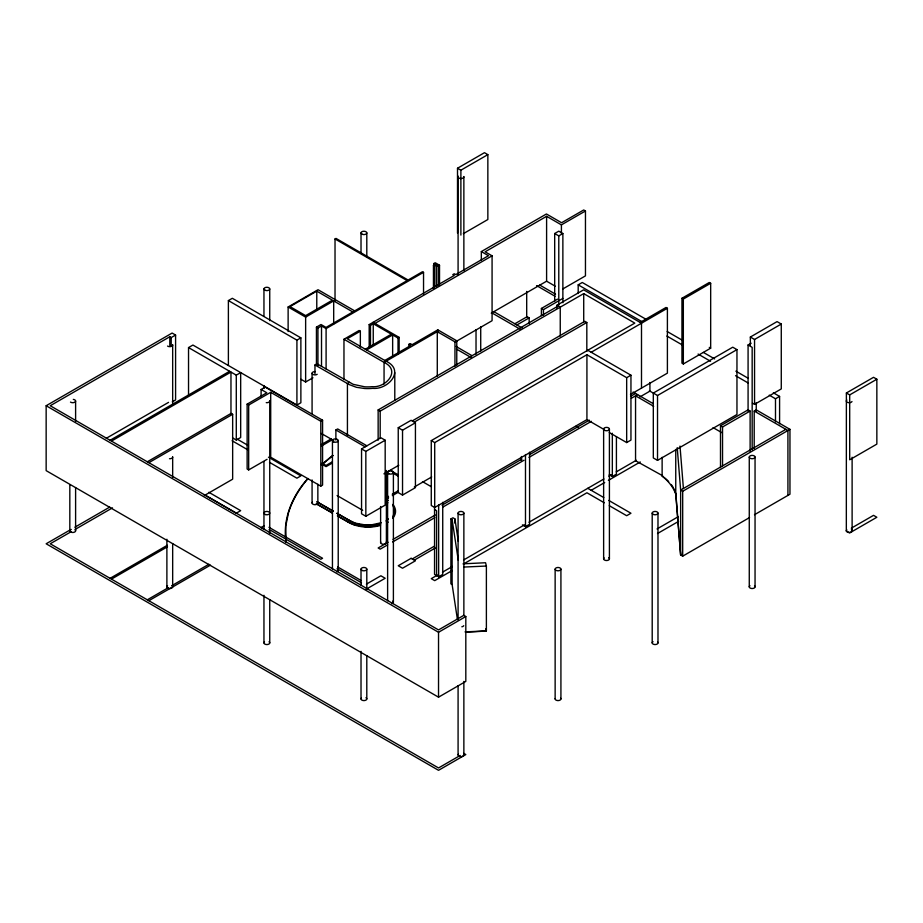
<?xml version="1.0" encoding="UTF-8"?>
<svg xmlns="http://www.w3.org/2000/svg" width="923" height="923" viewBox="0 0 923 923"><rect width="100%" height="100%" fill="white"/><g stroke="black" fill="none" stroke-linecap="round" stroke-linejoin="round"><path stroke-width="1.38" d="M360.351 347.048L360.351 331.184L347.221 338.764L386.102 361.216C405.497 370.331 388.098 389.921 372.788 388.341A30.321 17.514 0 0 1 364.47 388.491L356.416 387.291L349.402 384.672L314.974 364.977L314.974 373.63M392.91 516.995L394.79 510.696L392.598 504.431M307.578 478.887C292.256 495.836 282.415 519.153 286.049 542.228M322.035 464.442L329.407 458.062A241.48 139.419 0 0 1 332.811 455.443M321.423 464.88L333.007 455.593M386.61 519.972L388.006 518.83M175.589 335.049L171.205 337.576L169.797 336.757L50.234 405.739L438.529 629.924L463.773 615.353L465.815 616.529L465.815 681.416L438.529 697.177L46.15 470.638L46.15 405.739L172.128 333.053L175.589 335.049L175.589 399.936L172.301 401.828M228.385 365.462L228.385 300.575L232.331 298.291L300.875 337.864L300.875 402.751L296.918 405.035L192.919 345.052L188.534 347.579L188.534 395.171M335.026 300.967L335.026 238.965L335.995 238.399L408.104 280.027L422.48 271.731L423.542 272.331L423.542 293.964M457.508 233.138L457.508 168.251L484.471 152.687L487.852 154.637L487.852 219.524L463.346 233.669M457.508 168.251L460.889 170.201L487.852 154.637M288.126 331.507L288.126 306.99L318.043 289.718L354.686 310.866M316.774 291.149L290.007 306.609L305.64 315.631L332.407 300.171L316.774 291.149L316.774 309.897M288.126 306.99L305.64 317.108L333.688 300.91L352.805 311.951M106.283 438.298L168.551 402.37M110.079 440.294L229.596 371.288M111.452 441.09L230.969 372.084L230.969 413.896M316.439 364.631L316.439 327.146L321.008 324.504L326.038 327.411L407.124 280.592L335.026 238.965M188.534 347.579L236.288 375.153L240.672 372.627L240.672 437.514L236.288 440.04L232.619 437.917M228.385 300.575L296.918 340.149L300.875 337.864M316.439 327.146L317.939 328.011L321.516 325.946L326.096 328.588L423.542 272.331M433.833 288.068L433.833 263.551L435.218 262.755L439.521 265.236L439.521 285.426M433.452 288.472L433.452 265.397L435.241 264.359L433.833 263.551M433.452 265.397L434.502 266.009L436.291 264.97L438.125 266.032L439.521 265.236M481.333 260.217L481.333 251.575L546.428 213.986L561.588 222.743L583.705 209.971L585.459 210.986L585.459 275.873L562.615 289.072M585.459 210.986L561.415 224.877L546.601 216.317L485.129 251.806L492.074 255.821L492.074 320.708L455.95 341.568M369.177 347.659L369.177 324.584L454.266 275.458L452.789 274.616L454.278 273.762L455.754 274.604L488.486 255.706L481.333 251.575M343.967 379.618L343.967 339.249L359.139 330.48L360.351 331.184M369.177 324.584L370.481 325.334L373.25 323.731L391.352 334.184L365.312 349.217M374.969 323.431L492.074 255.821M261.105 396.694L261.105 389.483L265.224 387.106L322.577 420.219L322.577 485.117L320.8 486.133L270.704 457.208L270.704 392.321L248.679 405.035L247.133 404.147L247.133 469.034L248.679 469.922L267.035 459.331M147.299 461.788L231.108 413.4L232.654 414.289L232.654 479.187L204.306 495.547M247.133 404.147L266.816 392.783L261.105 389.483M314.974 364.977L317.016 363.8L353.163 384.314L364.7 386.806A27.148 15.668 0 0 0 372.142 386.668C385.849 388.087 401.424 370.55 384.06 362.393L343.967 339.249M148.845 462.677L232.654 414.289M554.688 301.302L554.688 233.531L558.784 231.165L562.868 233.531L562.868 302.744M300.967 379.295L305.64 381.995L312.955 377.772M554.688 233.531L558.784 235.884L562.868 233.531M366.616 349.967L392.644 334.934L398.021 338.037L399.14 337.38L399.14 353.244M71.094 529.387L46.15 543.774L438.529 770.313L465.815 754.564L463.773 753.387M74.844 527.229L109.768 507.073M71.406 531.567L50.234 543.774L438.529 767.959L460.173 755.464M75.144 529.41L112.502 507.846M408.924 347.221L408.924 344.337L410.227 343.587L412.131 344.683L437.814 329.857L456.77 340.806L456.77 365.323M384.799 360.466L410.839 345.433L408.924 344.337M456.77 340.806L454.958 341.856L437.283 331.657L384.06 362.393L384.06 384.026M491.267 313.151L546.601 281.203L555.242 286.199M270.704 392.321L320.8 421.246L322.577 420.219M578.19 293.502L578.19 284.849L582.275 282.484L645.962 319.254M514.849 323.777L527.102 316.704L529.156 317.881L529.156 323.65M541.409 315.654L541.409 308.444L557.538 299.133M516.892 324.965L529.156 317.881M541.409 308.444L543.451 309.62L562.868 298.417M335.88 440.052L335.88 429.956L337.656 428.93L366.893 445.809M556.938 308.132L556.938 305.248L583.648 289.822L641.497 323.223L641.497 388.11M378.142 440.225L378.142 409.939L558.207 305.986M321.458 444.54L331.195 438.91M378.142 409.939L380.184 411.127L583.717 293.618L634.805 323.108L431.272 440.617L431.272 505.504L434.71 507.488L586.924 419.619L604.311 429.656M321.492 445.994L332.465 439.66M110.079 578.329L167.351 545.262M111.452 579.125L167.478 546.774M332.28 461.846L326.038 465.446L322.012 463.115M332.257 463.069L326.096 466.634L321.516 463.981M361.551 448.901L380.876 437.733L385.179 440.225L385.179 505.112L365.843 516.269L361.551 513.788L361.551 448.901L365.843 451.382L385.179 440.225M398.24 427.718L411.127 420.277L415.431 422.757L415.431 487.644L402.532 495.086L398.24 492.605L398.24 427.718L402.532 430.199L415.431 422.757M412.258 420.923L584.778 321.319L586.82 322.496L586.82 351.34M414.3 422.099L586.82 322.496M264.197 525.741L261.105 527.518L264.532 529.49M147.299 599.823L168.251 587.72M171.943 585.586L208.921 564.241M148.845 600.711L210.467 565.141M640.112 322.427L666.014 307.463L667.398 308.259L667.398 373.146L630.455 394.479M681.947 298.267L709.291 282.484L710.675 283.28L710.675 348.167L683.332 363.962L681.947 363.154L681.947 298.267L683.332 299.064L710.675 283.28M431.272 440.617L434.71 442.602L586.924 354.732L626.671 377.68L630.951 375.211L630.951 440.098L626.671 442.567L609.284 432.529M591.205 352.263L667.398 308.259M383.91 473.857L398.817 465.261M386.045 497.785L388.525 496.355M392.24 494.209L398.436 490.632M388.595 497.809L386.102 499.251L388.145 500.381M392.344 495.639L398.586 492.04M414.3 486.998L431.676 476.96M442.048 505.204L521.945 459.066M529.433 454.739L589.37 420.138M630.571 396.359L635.555 393.475M442.832 507.096L523.987 460.242M528.983 457.37L591.412 421.326M631.355 398.263L637.608 394.652M388.075 542.239L378.142 547.985L380.184 549.162L387.637 544.858M393.048 539.378L435.264 514.999M640.043 396.844L649.919 391.144L649.919 382.491M392.61 541.986L434.825 517.618M750.341 345.687L750.341 337.045L777.062 321.608L781.273 324.042L781.273 388.929L754.553 404.355L752.441 403.143M649.377 390.833L657.522 395.494L736.958 349.621L736.958 414.508L657.522 460.381L653.311 457.946L653.311 393.06L732.747 347.198L736.958 349.621M750.341 337.045L754.553 339.468L781.273 324.042M748.08 411.312L748.08 344.983L751.137 343.218M457.439 619.552L452.132 584.559L450.897 583.855L450.897 518.957L452.939 517.78L454.924 518.922L458.327 541.409M366.385 584.144L380.876 575.779L385.179 578.26L365.843 589.416M412.258 558.957L434.595 546.058M414.3 560.146L435.402 547.962M437.479 575.064L431.272 578.652L434.71 580.636L452.178 570.552M442.452 572.202L452.385 566.468M463.565 560.007L524.426 524.875M528.983 522.256L603.896 479.002M608.799 476.153L611.384 474.676M616.229 471.872L636.351 460.265M434.548 506.635L434.548 574.418L438.644 576.771L442.728 574.418L442.728 502.32M522.418 524.864L525.487 526.629L529.571 524.276L529.571 452.178M609.272 474.722L612.33 476.487L616.414 474.134L616.414 436.637M463.404 564.068L586.924 492.767L604.311 502.804M591.205 490.298L604.692 482.498M608.372 480.375L640.274 461.962M720.494 467.615L720.494 425.803L748.08 409.87L750.122 411.058L750.122 451.428M720.494 425.803L722.536 426.98L750.122 411.058M754.206 448.543L754.206 411.058L756.249 409.87L789.961 429.345L789.961 494.232L754.495 514.711M769.251 395.159L775.493 398.759L779.589 396.405L779.589 423.795M846.333 530.806L846.379 392.99L873.539 377.311L876.85 379.226L876.85 444.113L849.691 459.792L849.691 394.906L876.85 379.226M785.877 429.345L680.643 490.101L680.643 554.988L682.685 556.165L749.545 517.572M677.228 447.667L680.643 490.101L682.685 491.278L789.961 429.345M46.15 405.739L438.529 632.278L465.815 616.529M657.038 528.948L678.14 516.765M657.522 533.529L678.624 521.345M851.318 528.175L873.539 515.346L876.85 517.261L849.691 532.94L846.379 531.025M349.448 382.33L347.429 383.483L347.429 435.391M337.449 515.819L347.429 521.518L349.448 520.364L355.263 523.133L364.7 524.841A27.148 15.668 0 0 0 372.142 524.702L381.268 522.73M653.669 406.293L635.555 395.829L635.555 460.727L662.656 475.772M380.611 524.922L372.788 526.375A30.321 17.514 0 0 1 364.47 526.525L353.924 524.61L347.429 521.518M676.109 494.151L675.751 494.163A80.52 46.485 0 0 0 662.126 476.06L662.126 457.312M463.138 563.826L485.556 562.742L486.386 566.041L486.386 630.928A201.549 116.367 0 0 1 466.08 632.047M463.611 567.068L486.386 566.041M465.042 631.886L486.386 630.928L485.833 628.725M321.216 433.429L333.699 440.536M332.453 512.98L316.22 503.727L332.453 513.107M312.447 502.204A2.884 1.673 0 0 0 313.347 504.396A2.884 1.673 0 0 0 317.2 504.085A2.884 1.673 0 0 0 317.016 501.835L333.226 511.1M336.976 513.234L349.448 520.364M846.379 392.99L849.691 394.906M748.08 344.983L752.164 347.348L752.164 449.72M709.291 347.371L710.675 348.167M667.191 331.519L682.178 340.16M703.407 352.424L714.644 358.909M735.873 371.161L748.368 378.372M773.336 392.794L779.589 396.405M578.19 284.849L641.877 321.619M666.856 336.041L683.089 345.41M698.076 354.063L710.56 361.274M735.539 375.684L748.022 382.895M539.713 285.045L555.554 294.195M754.206 411.058L787.919 430.522L787.919 495.409M536.575 285.588L555.081 296.283M556.938 305.248L560.249 307.163L560.249 336.007M587.755 350.267L630.951 375.211M713.064 427.603L721.798 432.645M493.943 311.709L522.499 328.196M633.109 392.056L653.357 403.743M491.901 312.885L520.457 329.384M455.974 346.413L472.034 355.69M456.4 349.021L471.226 357.582M575.94 426.299L578.398 427.718M373.077 322.335L399.14 337.38M587.755 488.313L603.804 497.566M608.742 500.416L630.951 513.246L626.671 515.715L609.284 505.677M335.88 429.956L365.127 446.836M422.48 481.633L431.064 486.594M390.452 470.407L397.905 474.699M392.644 472.968L398.021 476.072M434.548 509.519L436.591 510.707L436.591 575.594M450.897 518.957L452.132 519.672L458.281 560.261M337.103 495.547L362.681 510.315M237.315 439.21L247.283 444.967M268.478 457.197L300.875 475.899L296.918 478.183L269.504 462.354M232.123 440.767L248.322 450.124M317.016 501.835L333.249 511.204M336.999 513.373L350.728 521.299A24.563 14.18 0 0 0 380.518 523.514M337.449 515.992L348.686 522.476A27.459 15.853 0 0 0 380.207 525.499M208.829 492.282L240.672 510.661L236.288 513.188L204.456 494.809M268.962 527.31L322.577 558.265L320.8 559.28L270.704 530.356M337.656 566.964L360.801 580.325M337.103 568.695L361.47 582.759M385.883 501.443L387.464 502.562M286.13 542.366L285.749 526.075L288.495 512.715A220.932 127.559 0 0 1 308.028 478.506M679.997 446.097L683.412 488.498M852.114 457.266L852.114 530.806M775.493 398.759L775.493 421.834M756.249 402.659L756.249 411.312M755.049 457.07A2.884 1.673 0 0 1 750.722 458.512A2.884 1.673 0 0 1 750.722 455.616A2.884 1.673 0 0 1 755.049 457.07L755.049 586.843M754.553 339.468L754.553 404.355M749.268 457.07L749.268 586.843M722.536 426.98L722.536 465.919M683.332 299.064L683.332 363.962M682.685 491.278L682.685 556.165M675.751 449.466L675.751 494.163L680.643 554.988L675.89 494.151A62.014 35.801 0 0 0 673.871 488.717M657.984 513.107L657.984 642.881M657.522 395.494L657.522 460.381M652.203 513.107L652.203 642.881M626.671 377.68L626.671 442.567M612.33 433.233L612.33 476.487M609.411 429.068A2.884 1.673 0 0 1 605.073 430.522A2.884 1.673 0 0 1 605.073 427.626A2.884 1.673 0 0 1 609.411 429.068L609.411 558.853M603.63 429.068L603.63 558.853M586.924 354.732L586.924 419.619M583.717 293.618L583.717 322.462M561.415 224.877L561.415 233.519M560.919 569.145A2.884 1.673 0 0 1 556.592 570.587A2.884 1.673 0 0 1 556.592 567.703A2.884 1.673 0 0 1 560.919 569.145L560.919 698.919M558.784 235.884L558.784 305.098M555.138 569.145L555.138 698.919M546.601 216.317L546.601 281.203M543.451 309.62L543.451 315.389M526.698 291.426L526.698 317.385M525.487 454.531L525.487 526.629M521.403 456.504L521.403 460.831M480.721 326.627L480.721 351.144M476.026 329.684L476.026 354.19M463.865 176.87L463.865 270.601M463.865 513.107L463.865 615.479M463.865 681.416L463.865 754.956M460.889 170.201L460.889 235.088M458.085 176.87L458.085 274.927M458.085 513.107L458.085 619.806M458.085 685.743L458.085 754.956M454.958 341.856L454.958 366.373M454.924 518.922L454.924 523.249M452.132 519.672L452.132 584.559M438.644 504.673L438.644 576.771M438.529 632.278L438.529 697.177M438.125 266.032L438.125 286.222M437.814 329.857L437.814 332.741M437.283 331.657L437.283 376.365M436.291 264.97L436.291 286.603M434.71 442.602L434.71 507.488M434.502 266.009L434.502 287.63M402.532 430.199L402.532 495.086M398.021 338.037L398.021 353.901M394.79 372.661L394.79 400.063M393.394 472.426L393.394 602.2M392.644 334.934L392.644 356.566M387.614 472.426L387.614 600.758M386.391 470.476L386.391 542.574M380.611 506.531L380.611 542.574M380.184 411.127L380.184 438.517M373.25 323.731L373.25 345.364M370.481 325.334L370.481 346.967M366.8 232.908L366.8 257.425M366.8 569.145L366.8 589.336M366.8 655.665L366.8 698.919M365.843 451.382L365.843 516.269M361.02 232.908L361.02 253.098M361.02 569.145L361.02 585.009M361.02 651.338L361.02 698.919M338.222 440.571L338.222 570.345M333.688 300.91L333.688 323.985M332.442 440.571L332.442 568.903M326.096 328.588L326.096 368.969M321.516 325.946L321.516 366.327M320.8 421.246L320.8 486.133M317.939 328.011L317.939 365.496M317.858 484.263L317.858 503.012M312.078 373.238L312.078 413.608M312.078 479.948L312.078 503.012M305.64 317.108L305.64 381.995M296.918 340.149L296.918 405.035M269.735 288.945L269.735 320.673M269.735 401.02L269.735 533.286M269.735 599.627L269.735 642.881M263.955 288.945L263.955 316.347M263.955 385.56L263.955 388.445M263.955 461.592L263.955 529.364M263.955 595.3L263.955 642.881M248.679 405.035L248.679 469.922M236.288 375.153L236.288 440.04M172.67 344.983L172.67 404.101M172.67 457.07L172.67 477.249M172.67 543.578L172.67 586.843M171.205 337.576L171.205 346.229M169.797 336.757L169.797 345.41M166.89 539.251L166.89 586.843M75.605 401.02L75.605 421.211M75.605 487.54L75.605 530.806M69.825 484.656L69.825 530.806M662.126 476.06A62.014 35.801 0 0 1 668.644 481.552M671.217 484.54A62.014 35.801 0 0 1 673.294 487.656M608.695 557.757A2.884 1.673 0 0 1 608.592 560.019A2.884 1.673 0 0 1 604.68 560.134A2.884 1.673 0 0 1 604.138 557.907M388.341 519.314A24.563 14.18 0 0 1 386.091 520.93M386.691 502.008A24.563 14.18 0 0 1 387.81 502.816M393.163 504.812A27.459 15.853 0 0 1 392.748 518.264M388.214 522.06A27.459 15.853 0 0 1 386.795 522.88M392.69 601.104A2.884 1.673 0 0 1 391.894 603.665M337.38 569.168A2.884 1.673 0 0 1 336.722 571.81M386.252 542.066A2.884 1.673 0 0 1 383.495 544.247A2.884 1.673 0 0 1 380.738 542.066M463.796 754.599A2.884 1.673 0 0 1 460.692 756.618A2.884 1.673 0 0 1 458.316 754.299M560.688 698.261A2.884 1.673 0 0 1 558.311 700.58A2.884 1.673 0 0 1 555.208 698.561M657.626 642.073A2.884 1.673 0 0 1 656.726 644.254A2.884 1.673 0 0 1 652.873 643.942A2.884 1.673 0 0 1 653.057 641.704M754.541 585.897A2.884 1.673 0 0 1 753.999 588.136A2.884 1.673 0 0 1 750.087 588.009A2.884 1.673 0 0 1 749.972 585.747M851.41 529.71A2.884 1.673 0 0 1 851.294 531.971A2.884 1.673 0 0 1 847.395 532.086A2.884 1.673 0 0 1 846.841 529.86M365.946 697.742A2.884 1.673 0 0 1 366.131 699.98A2.884 1.673 0 0 1 362.278 700.292A2.884 1.673 0 0 1 361.378 698.111M269.031 641.785A2.884 1.673 0 0 1 268.916 644.046A2.884 1.673 0 0 1 265.005 644.173A2.884 1.673 0 0 1 264.463 641.935M172.093 585.84A2.884 1.673 0 0 1 171.69 588.089A2.884 1.673 0 0 1 167.755 588.032A2.884 1.673 0 0 1 167.559 585.77M269.031 529.71A2.884 1.673 0 0 1 269.031 531.89M75.236 529.987A2.884 1.673 0 0 1 74.348 532.179A2.884 1.673 0 0 1 70.494 531.867A2.884 1.673 0 0 1 70.667 529.617M463.796 176.524A2.884 1.673 0 0 1 460.681 178.531A2.884 1.673 0 0 1 458.316 176.201M172.659 344.81A2.884 1.673 0 0 1 170.905 346.517A2.884 1.673 0 0 1 167.559 346.056M73.309 399.394A2.884 1.673 0 0 1 75.19 401.886A2.884 1.673 0 0 1 70.494 402.093M269.712 400.847A2.884 1.673 0 0 1 266.251 402.659M172.659 456.897A2.884 1.673 0 0 1 169.486 458.719M463.727 625.69A2.884 1.673 0 0 1 461.846 626.775M851.975 401.528A2.884 1.673 0 0 1 850.106 402.613M849.529 402.682A2.884 1.673 0 0 1 846.737 401.874A2.884 1.673 0 0 1 846.841 400.074M317.189 374.311A2.884 1.673 0 0 1 312.297 373.861A2.884 1.673 0 0 1 315.274 371.577M411.127 558.311L398.24 565.753L402.532 568.233L415.431 560.792L411.127 558.311M362.208 234.257A2.884 1.673 0 0 0 366.777 233.081A2.884 1.673 0 0 0 362.727 231.385A2.884 1.673 0 0 0 362.208 234.257M265.143 290.295A2.884 1.673 0 0 0 269.712 289.118A2.884 1.673 0 0 0 265.662 287.422A2.884 1.673 0 0 0 265.143 290.295M265.397 514.549A2.884 1.673 0 0 0 269.735 513.107A2.884 1.673 0 0 0 265.397 511.654A2.884 1.673 0 0 0 265.397 514.549M459.273 514.457A2.884 1.673 0 0 0 463.842 513.28A2.884 1.673 0 0 0 459.792 511.584A2.884 1.673 0 0 0 459.273 514.457M362.208 570.495A2.884 1.673 0 0 0 366.777 569.318A2.884 1.673 0 0 0 362.727 567.622A2.884 1.673 0 0 0 362.208 570.495M653.403 514.457A2.884 1.673 0 0 0 657.972 513.28A2.884 1.673 0 0 0 653.922 511.584A2.884 1.673 0 0 0 653.403 514.457M333.641 441.921A2.884 1.673 0 0 0 338.21 440.744A2.884 1.673 0 0 0 334.161 439.048A2.884 1.673 0 0 0 333.641 441.921M388.814 473.776A2.884 1.673 0 0 0 393.383 472.599A2.884 1.673 0 0 0 389.333 470.903A2.884 1.673 0 0 0 388.814 473.776"/></g></svg>
